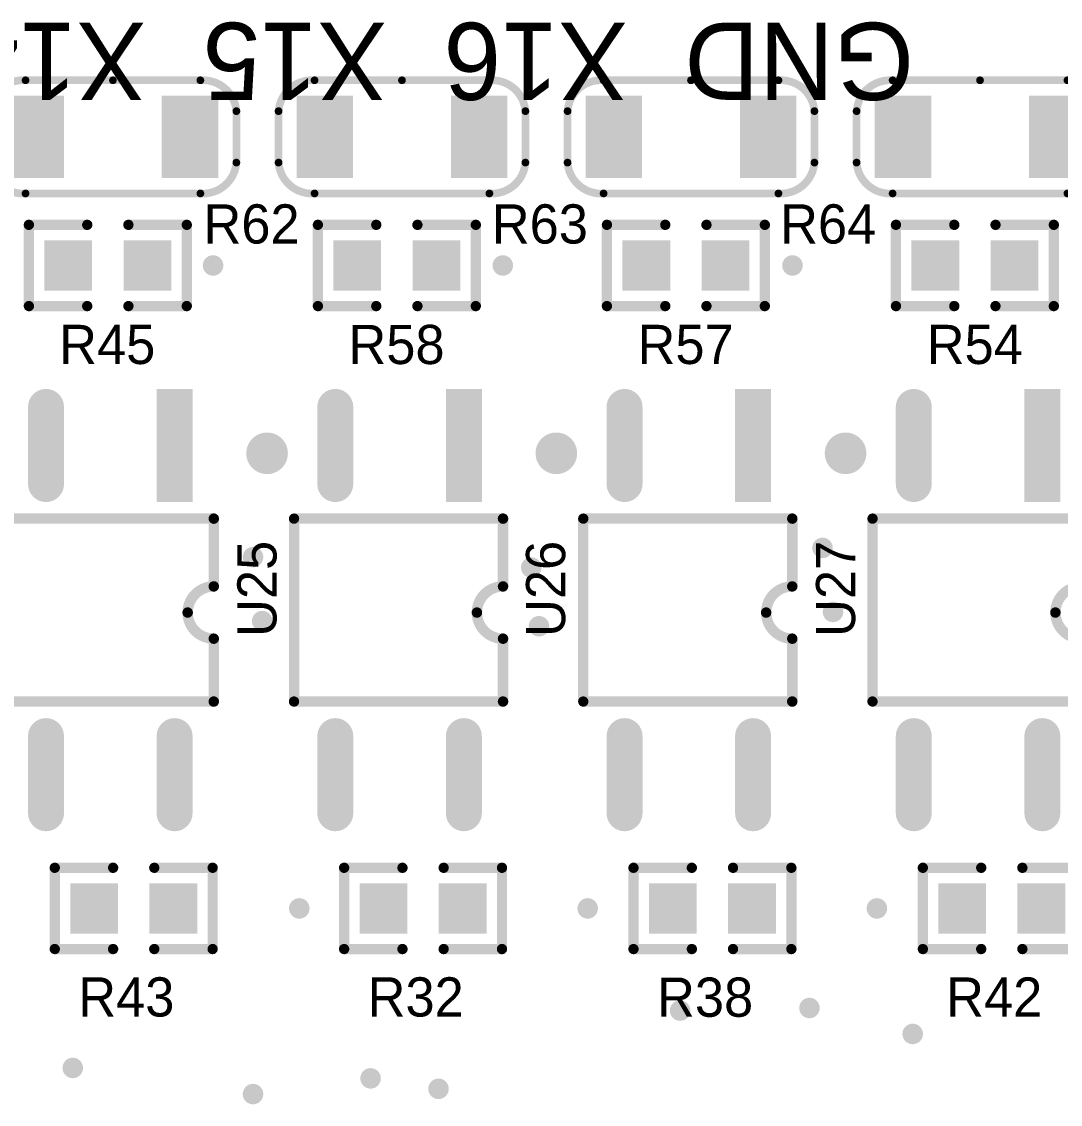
# Model space of a CAD drawing. Header units: millimetres. Extents: x -0.01 to 7.72, y -0.26 to 4.6.
# Drawn here: x 2.777 to 3.572, y 3.058 to 3.887 of the extents above; entities that cross this region are included whole.
import ezdxf

# ---------------------------------------------------------------- set-up
doc = ezdxf.new("R2010")
doc.units = ezdxf.units.MM
doc.header["$MEASUREMENT"] = 0
for name, color, linetype in [('TopOverlay', 2, 'Continuous'), ('TopPaste', 8, 'Continuous'), ('ViaHoleLayer', 16, 'Continuous')]:
    doc.layers.add(name, color=color, linetype=linetype)

# ---------------------------------------------------------------- blocks, each defined once
blk = doc.blocks.new('LC_0603_R_133')
at = {"layer": 'TopPaste'}
for points in [[(-0.04862, 0.01929), (-0.01201, 0.01929), (-0.01201, -0.01929), (-0.04862, -0.01929)], [(0.01201, 0.01929), (0.04862, 0.01929), (0.04862, -0.01929), (0.01201, -0.01929)]]:
    blk.add_hatch(color=8, dxfattribs=at).paths.add_polyline_path(points)
at = {"layer": 'TopOverlay', "const_width": 0.00787}
for points in [[(-0.06043, -0.0311), (-0.06043, 0.0311)], [(-0.06043, 0.0311), (-0.01575, 0.0311)], [(0.01575, 0.0311), (0.06043, 0.0311)], [(0.06043, -0.0311), (0.06043, 0.0311)], [(-0.06043, -0.0311), (-0.01575, -0.0311)], [(0.01575, -0.0311), (0.06043, -0.0311)]]:
    blk.add_lwpolyline(points, dxfattribs=at)
at = {"layer": 'TopOverlay', "const_width": 0.00394}
for points in [[(-0.0624, 0.0311, 1), (-0.05846, 0.0311, 1)], [(-0.0624, 0.0311, 1), (-0.05846, 0.0311, 1)], [(-0.01772, 0.0311, 1), (-0.01378, 0.0311, 1)], [(0.01378, 0.0311, 1), (0.01772, 0.0311, 1)], [(0.05846, 0.0311, 1), (0.0624, 0.0311, 1)], [(0.05846, 0.0311, 1), (0.0624, 0.0311, 1)], [(-0.0624, -0.0311, 1), (-0.05846, -0.0311, 1)], [(-0.0624, -0.0311, 1), (-0.05846, -0.0311, 1)], [(-0.01772, -0.0311, 1), (-0.01378, -0.0311, 1)], [(0.01378, -0.0311, 1), (0.01772, -0.0311, 1)], [(0.05846, -0.0311, 1), (0.0624, -0.0311, 1)], [(0.05846, -0.0311, 1), (0.0624, -0.0311, 1)]]:
    blk.add_lwpolyline(points, format="xyb", close=True, dxfattribs=at)
blk = doc.blocks.new('LC_0603_R_139')
at = {"layer": 'TopPaste'}
for points in [[(-0.04862, 0.01929), (-0.01201, 0.01929), (-0.01201, -0.01929), (-0.04862, -0.01929)], [(0.01201, 0.01929), (0.04862, 0.01929), (0.04862, -0.01929), (0.01201, -0.01929)]]:
    blk.add_hatch(color=8, dxfattribs=at).paths.add_polyline_path(points)
at = {"layer": 'TopOverlay', "const_width": 0.00787}
for points in [[(-0.06043, -0.0311), (-0.06043, 0.0311)], [(-0.06043, 0.0311), (-0.01575, 0.0311)], [(0.01575, 0.0311), (0.06043, 0.0311)], [(0.06043, -0.0311), (0.06043, 0.0311)], [(-0.06043, -0.0311), (-0.01575, -0.0311)], [(0.01575, -0.0311), (0.06043, -0.0311)]]:
    blk.add_lwpolyline(points, dxfattribs=at)
at = {"layer": 'TopOverlay', "const_width": 0.00394}
for points in [[(-0.0624, 0.0311, 1), (-0.05846, 0.0311, 1)], [(-0.0624, 0.0311, 1), (-0.05846, 0.0311, 1)], [(-0.01772, 0.0311, 1), (-0.01378, 0.0311, 1)], [(0.01378, 0.0311, 1), (0.01772, 0.0311, 1)], [(0.05846, 0.0311, 1), (0.0624, 0.0311, 1)], [(0.05846, 0.0311, 1), (0.0624, 0.0311, 1)], [(-0.0624, -0.0311, 1), (-0.05846, -0.0311, 1)], [(-0.0624, -0.0311, 1), (-0.05846, -0.0311, 1)], [(-0.01772, -0.0311, 1), (-0.01378, -0.0311, 1)], [(0.01378, -0.0311, 1), (0.01772, -0.0311, 1)], [(0.05846, -0.0311, 1), (0.0624, -0.0311, 1)], [(0.05846, -0.0311, 1), (0.0624, -0.0311, 1)]]:
    blk.add_lwpolyline(points, format="xyb", close=True, dxfattribs=at)
blk = doc.blocks.new('LC_0603_R_143')
at = {"layer": 'TopPaste'}
for points in [[(-0.04862, 0.01929), (-0.01201, 0.01929), (-0.01201, -0.01929), (-0.04862, -0.01929)], [(0.01201, 0.01929), (0.04862, 0.01929), (0.04862, -0.01929), (0.01201, -0.01929)]]:
    blk.add_hatch(color=8, dxfattribs=at).paths.add_polyline_path(points)
at = {"layer": 'TopOverlay', "const_width": 0.00787}
for points in [[(-0.06043, -0.0311), (-0.06043, 0.0311)], [(-0.06043, 0.0311), (-0.01575, 0.0311)], [(0.01575, 0.0311), (0.06043, 0.0311)], [(0.06043, -0.0311), (0.06043, 0.0311)], [(-0.06043, -0.0311), (-0.01575, -0.0311)], [(0.01575, -0.0311), (0.06043, -0.0311)]]:
    blk.add_lwpolyline(points, dxfattribs=at)
at = {"layer": 'TopOverlay', "const_width": 0.00394}
for points in [[(-0.0624, 0.0311, 1), (-0.05846, 0.0311, 1)], [(-0.0624, 0.0311, 1), (-0.05846, 0.0311, 1)], [(-0.01772, 0.0311, 1), (-0.01378, 0.0311, 1)], [(0.01378, 0.0311, 1), (0.01772, 0.0311, 1)], [(0.05846, 0.0311, 1), (0.0624, 0.0311, 1)], [(0.05846, 0.0311, 1), (0.0624, 0.0311, 1)], [(-0.0624, -0.0311, 1), (-0.05846, -0.0311, 1)], [(-0.0624, -0.0311, 1), (-0.05846, -0.0311, 1)], [(-0.01772, -0.0311, 1), (-0.01378, -0.0311, 1)], [(0.01378, -0.0311, 1), (0.01772, -0.0311, 1)], [(0.05846, -0.0311, 1), (0.0624, -0.0311, 1)], [(0.05846, -0.0311, 1), (0.0624, -0.0311, 1)]]:
    blk.add_lwpolyline(points, format="xyb", close=True, dxfattribs=at)
blk = doc.blocks.new('LC_0603_R_144')
at = {"layer": 'TopPaste'}
for points in [[(-0.04862, 0.01929), (-0.01201, 0.01929), (-0.01201, -0.01929), (-0.04862, -0.01929)], [(0.01201, 0.01929), (0.04862, 0.01929), (0.04862, -0.01929), (0.01201, -0.01929)]]:
    blk.add_hatch(color=8, dxfattribs=at).paths.add_polyline_path(points)
at = {"layer": 'TopOverlay', "const_width": 0.00787}
for points in [[(-0.06043, -0.0311), (-0.06043, 0.0311)], [(-0.06043, 0.0311), (-0.01575, 0.0311)], [(0.01575, 0.0311), (0.06043, 0.0311)], [(0.06043, -0.0311), (0.06043, 0.0311)], [(-0.06043, -0.0311), (-0.01575, -0.0311)], [(0.01575, -0.0311), (0.06043, -0.0311)]]:
    blk.add_lwpolyline(points, dxfattribs=at)
at = {"layer": 'TopOverlay', "const_width": 0.00394}
for points in [[(-0.0624, 0.0311, 1), (-0.05846, 0.0311, 1)], [(-0.0624, 0.0311, 1), (-0.05846, 0.0311, 1)], [(-0.01772, 0.0311, 1), (-0.01378, 0.0311, 1)], [(0.01378, 0.0311, 1), (0.01772, 0.0311, 1)], [(0.05846, 0.0311, 1), (0.0624, 0.0311, 1)], [(0.05846, 0.0311, 1), (0.0624, 0.0311, 1)], [(-0.0624, -0.0311, 1), (-0.05846, -0.0311, 1)], [(-0.0624, -0.0311, 1), (-0.05846, -0.0311, 1)], [(-0.01772, -0.0311, 1), (-0.01378, -0.0311, 1)], [(0.01378, -0.0311, 1), (0.01772, -0.0311, 1)], [(0.05846, -0.0311, 1), (0.0624, -0.0311, 1)], [(0.05846, -0.0311, 1), (0.0624, -0.0311, 1)]]:
    blk.add_lwpolyline(points, format="xyb", close=True, dxfattribs=at)
blk = doc.blocks.new('LC_0603_R_146')
at = {"layer": 'TopPaste'}
for points in [[(-0.04862, 0.01929), (-0.01201, 0.01929), (-0.01201, -0.01929), (-0.04862, -0.01929)], [(0.01201, 0.01929), (0.04862, 0.01929), (0.04862, -0.01929), (0.01201, -0.01929)]]:
    blk.add_hatch(color=8, dxfattribs=at).paths.add_polyline_path(points)
at = {"layer": 'TopOverlay', "const_width": 0.00787}
for points in [[(-0.06043, -0.0311), (-0.06043, 0.0311)], [(-0.06043, 0.0311), (-0.01575, 0.0311)], [(0.01575, 0.0311), (0.06043, 0.0311)], [(0.06043, -0.0311), (0.06043, 0.0311)], [(-0.06043, -0.0311), (-0.01575, -0.0311)], [(0.01575, -0.0311), (0.06043, -0.0311)]]:
    blk.add_lwpolyline(points, dxfattribs=at)
at = {"layer": 'TopOverlay', "const_width": 0.00394}
for points in [[(-0.0624, 0.0311, 1), (-0.05846, 0.0311, 1)], [(-0.0624, 0.0311, 1), (-0.05846, 0.0311, 1)], [(-0.01772, 0.0311, 1), (-0.01378, 0.0311, 1)], [(0.01378, 0.0311, 1), (0.01772, 0.0311, 1)], [(0.05846, 0.0311, 1), (0.0624, 0.0311, 1)], [(0.05846, 0.0311, 1), (0.0624, 0.0311, 1)], [(-0.0624, -0.0311, 1), (-0.05846, -0.0311, 1)], [(-0.0624, -0.0311, 1), (-0.05846, -0.0311, 1)], [(-0.01772, -0.0311, 1), (-0.01378, -0.0311, 1)], [(0.01378, -0.0311, 1), (0.01772, -0.0311, 1)], [(0.05846, -0.0311, 1), (0.0624, -0.0311, 1)], [(0.05846, -0.0311, 1), (0.0624, -0.0311, 1)]]:
    blk.add_lwpolyline(points, format="xyb", close=True, dxfattribs=at)
blk = doc.blocks.new('LC_0603_R_155')
at = {"layer": 'TopPaste'}
for points in [[(-0.04862, 0.01929), (-0.01201, 0.01929), (-0.01201, -0.01929), (-0.04862, -0.01929)], [(0.01201, 0.01929), (0.04862, 0.01929), (0.04862, -0.01929), (0.01201, -0.01929)]]:
    blk.add_hatch(color=8, dxfattribs=at).paths.add_polyline_path(points)
at = {"layer": 'TopOverlay', "const_width": 0.00787}
for points in [[(-0.06043, -0.0311), (-0.06043, 0.0311)], [(-0.06043, 0.0311), (-0.01575, 0.0311)], [(0.01575, 0.0311), (0.06043, 0.0311)], [(0.06043, -0.0311), (0.06043, 0.0311)], [(-0.06043, -0.0311), (-0.01575, -0.0311)], [(0.01575, -0.0311), (0.06043, -0.0311)]]:
    blk.add_lwpolyline(points, dxfattribs=at)
at = {"layer": 'TopOverlay', "const_width": 0.00394}
for points in [[(-0.0624, 0.0311, 1), (-0.05846, 0.0311, 1)], [(-0.0624, 0.0311, 1), (-0.05846, 0.0311, 1)], [(-0.01772, 0.0311, 1), (-0.01378, 0.0311, 1)], [(0.01378, 0.0311, 1), (0.01772, 0.0311, 1)], [(0.05846, 0.0311, 1), (0.0624, 0.0311, 1)], [(0.05846, 0.0311, 1), (0.0624, 0.0311, 1)], [(-0.0624, -0.0311, 1), (-0.05846, -0.0311, 1)], [(-0.0624, -0.0311, 1), (-0.05846, -0.0311, 1)], [(-0.01772, -0.0311, 1), (-0.01378, -0.0311, 1)], [(0.01378, -0.0311, 1), (0.01772, -0.0311, 1)], [(0.05846, -0.0311, 1), (0.0624, -0.0311, 1)], [(0.05846, -0.0311, 1), (0.0624, -0.0311, 1)]]:
    blk.add_lwpolyline(points, format="xyb", close=True, dxfattribs=at)
blk = doc.blocks.new('LC_0603_R_158')
at = {"layer": 'TopPaste'}
for points in [[(-0.04862, 0.01929), (-0.01201, 0.01929), (-0.01201, -0.01929), (-0.04862, -0.01929)], [(0.01201, 0.01929), (0.04862, 0.01929), (0.04862, -0.01929), (0.01201, -0.01929)]]:
    blk.add_hatch(color=8, dxfattribs=at).paths.add_polyline_path(points)
at = {"layer": 'TopOverlay', "const_width": 0.00787}
for points in [[(-0.06043, -0.0311), (-0.06043, 0.0311)], [(-0.06043, 0.0311), (-0.01575, 0.0311)], [(0.01575, 0.0311), (0.06043, 0.0311)], [(0.06043, -0.0311), (0.06043, 0.0311)], [(-0.06043, -0.0311), (-0.01575, -0.0311)], [(0.01575, -0.0311), (0.06043, -0.0311)]]:
    blk.add_lwpolyline(points, dxfattribs=at)
at = {"layer": 'TopOverlay', "const_width": 0.00394}
for points in [[(-0.0624, 0.0311, 1), (-0.05846, 0.0311, 1)], [(-0.0624, 0.0311, 1), (-0.05846, 0.0311, 1)], [(-0.01772, 0.0311, 1), (-0.01378, 0.0311, 1)], [(0.01378, 0.0311, 1), (0.01772, 0.0311, 1)], [(0.05846, 0.0311, 1), (0.0624, 0.0311, 1)], [(0.05846, 0.0311, 1), (0.0624, 0.0311, 1)], [(-0.0624, -0.0311, 1), (-0.05846, -0.0311, 1)], [(-0.0624, -0.0311, 1), (-0.05846, -0.0311, 1)], [(-0.01772, -0.0311, 1), (-0.01378, -0.0311, 1)], [(0.01378, -0.0311, 1), (0.01772, -0.0311, 1)], [(0.05846, -0.0311, 1), (0.0624, -0.0311, 1)], [(0.05846, -0.0311, 1), (0.0624, -0.0311, 1)]]:
    blk.add_lwpolyline(points, format="xyb", close=True, dxfattribs=at)
blk = doc.blocks.new('LC_0603_R_159')
at = {"layer": 'TopPaste'}
for points in [[(-0.04862, 0.01929), (-0.01201, 0.01929), (-0.01201, -0.01929), (-0.04862, -0.01929)], [(0.01201, 0.01929), (0.04862, 0.01929), (0.04862, -0.01929), (0.01201, -0.01929)]]:
    blk.add_hatch(color=8, dxfattribs=at).paths.add_polyline_path(points)
at = {"layer": 'TopOverlay', "const_width": 0.00787}
for points in [[(-0.06043, -0.0311), (-0.06043, 0.0311)], [(-0.06043, 0.0311), (-0.01575, 0.0311)], [(0.01575, 0.0311), (0.06043, 0.0311)], [(0.06043, -0.0311), (0.06043, 0.0311)], [(-0.06043, -0.0311), (-0.01575, -0.0311)], [(0.01575, -0.0311), (0.06043, -0.0311)]]:
    blk.add_lwpolyline(points, dxfattribs=at)
at = {"layer": 'TopOverlay', "const_width": 0.00394}
for points in [[(-0.0624, 0.0311, 1), (-0.05846, 0.0311, 1)], [(-0.0624, 0.0311, 1), (-0.05846, 0.0311, 1)], [(-0.01772, 0.0311, 1), (-0.01378, 0.0311, 1)], [(0.01378, 0.0311, 1), (0.01772, 0.0311, 1)], [(0.05846, 0.0311, 1), (0.0624, 0.0311, 1)], [(0.05846, 0.0311, 1), (0.0624, 0.0311, 1)], [(-0.0624, -0.0311, 1), (-0.05846, -0.0311, 1)], [(-0.0624, -0.0311, 1), (-0.05846, -0.0311, 1)], [(-0.01772, -0.0311, 1), (-0.01378, -0.0311, 1)], [(0.01378, -0.0311, 1), (0.01772, -0.0311, 1)], [(0.05846, -0.0311, 1), (0.0624, -0.0311, 1)], [(0.05846, -0.0311, 1), (0.0624, -0.0311, 1)]]:
    blk.add_lwpolyline(points, format="xyb", close=True, dxfattribs=at)
blk = doc.blocks.new('R1206_163')
at = {"layer": 'TopPaste'}
for points in [[(-0.08071, 0.0315), (-0.0374, 0.0315), (-0.0374, -0.03149), (-0.08071, -0.03149)], [(0.0374, 0.0315), (0.08071, 0.0315), (0.08071, -0.03149), (0.0374, -0.03149)]]:
    blk.add_hatch(color=8, dxfattribs=at).paths.add_polyline_path(points)
at = {"layer": 'TopOverlay', "const_width": 0.00591}
for points in [[(-0.09449, 0.01969, -0.414215), (-0.06693, 0.04331)], [(0.06693, 0.04331, -0.414215), (0.09449, 0.01969)], [(-0.06693, -0.04331, -0.414215), (-0.09449, -0.01968)], [(0.09449, -0.01968, -0.414215), (0.06693, -0.04331)]]:
    blk.add_lwpolyline(points, format="xyb", dxfattribs=at)
for points in [[(-0.06693, 0.04331), (0, 0.04331)], [(-0.06693, 0.04331), (0.06693, 0.04331)], [(-0.09449, -0.01968), (-0.09449, 0.01969)], [(0.09449, -0.01968), (0.09449, 0.01969)], [(-0.06693, -0.04331), (0.06693, -0.04331)]]:
    blk.add_lwpolyline(points, dxfattribs=at)
at = {"layer": 'TopOverlay', "const_width": 0.00295}
for points in [[(-0.06841, 0.04331, 1), (-0.06545, 0.04331, 1)], [(-0.06841, 0.04331, 1), (-0.06545, 0.04331, 1)], [(-0.06841, 0.04331, 1), (-0.06545, 0.04331, 1)], [(-0.00148, 0.04331, 1), (0.00147, 0.04331, 1)], [(0.06545, 0.04331, 1), (0.0684, 0.04331, 1)], [(0.06545, 0.04331, 1), (0.06841, 0.04331, 1)], [(-0.09597, 0.01969, 1), (-0.09301, 0.01969, 1)], [(-0.09596, 0.01969, 1), (-0.09301, 0.01969, 1)], [(0.09301, 0.01969, 1), (0.09596, 0.01969, 1)], [(0.09301, 0.01969, 1), (0.09596, 0.01969, 1)], [(-0.09597, -0.01968, 1), (-0.09301, -0.01968, 1)], [(-0.09596, -0.01968, 1), (-0.09301, -0.01968, 1)], [(0.09301, -0.01968, 1), (0.09596, -0.01968, 1)], [(0.09301, -0.01968, 1), (0.09596, -0.01968, 1)], [(-0.06841, -0.04331, 1), (-0.06545, -0.04331, 1)], [(-0.06841, -0.04331, 1), (-0.06545, -0.04331, 1)], [(0.06545, -0.04331, 1), (0.0684, -0.04331, 1)], [(0.06545, -0.04331, 1), (0.06841, -0.04331, 1)]]:
    blk.add_lwpolyline(points, format="xyb", close=True, dxfattribs=at)
blk = doc.blocks.new('R1206_164')
at = {"layer": 'TopPaste'}
for points in [[(-0.08071, 0.0315), (-0.0374, 0.0315), (-0.0374, -0.03149), (-0.08071, -0.03149)], [(0.0374, 0.0315), (0.08071, 0.0315), (0.08071, -0.03149), (0.0374, -0.03149)]]:
    blk.add_hatch(color=8, dxfattribs=at).paths.add_polyline_path(points)
at = {"layer": 'TopOverlay', "const_width": 0.00591}
for points in [[(-0.09449, 0.01969, -0.414215), (-0.06693, 0.04331)], [(0.06693, 0.04331, -0.414215), (0.09449, 0.01969)], [(-0.06693, -0.04331, -0.414215), (-0.09449, -0.01968)], [(0.09449, -0.01968, -0.414215), (0.06693, -0.04331)]]:
    blk.add_lwpolyline(points, format="xyb", dxfattribs=at)
for points in [[(-0.06693, 0.04331), (0, 0.04331)], [(-0.06693, 0.04331), (0.06693, 0.04331)], [(-0.09449, -0.01968), (-0.09449, 0.01969)], [(0.09449, -0.01968), (0.09449, 0.01969)], [(-0.06693, -0.04331), (0.06693, -0.04331)]]:
    blk.add_lwpolyline(points, dxfattribs=at)
at = {"layer": 'TopOverlay', "const_width": 0.00295}
for points in [[(-0.06841, 0.04331, 1), (-0.06545, 0.04331, 1)], [(-0.06841, 0.04331, 1), (-0.06545, 0.04331, 1)], [(-0.06841, 0.04331, 1), (-0.06545, 0.04331, 1)], [(-0.00148, 0.04331, 1), (0.00147, 0.04331, 1)], [(0.06545, 0.04331, 1), (0.0684, 0.04331, 1)], [(0.06545, 0.04331, 1), (0.06841, 0.04331, 1)], [(-0.09597, 0.01969, 1), (-0.09301, 0.01969, 1)], [(-0.09596, 0.01969, 1), (-0.09301, 0.01969, 1)], [(0.09301, 0.01969, 1), (0.09596, 0.01969, 1)], [(0.09301, 0.01969, 1), (0.09596, 0.01969, 1)], [(-0.09597, -0.01968, 1), (-0.09301, -0.01968, 1)], [(-0.09596, -0.01968, 1), (-0.09301, -0.01968, 1)], [(0.09301, -0.01968, 1), (0.09596, -0.01968, 1)], [(0.09301, -0.01968, 1), (0.09596, -0.01968, 1)], [(-0.06841, -0.04331, 1), (-0.06545, -0.04331, 1)], [(-0.06841, -0.04331, 1), (-0.06545, -0.04331, 1)], [(0.06545, -0.04331, 1), (0.0684, -0.04331, 1)], [(0.06545, -0.04331, 1), (0.06841, -0.04331, 1)]]:
    blk.add_lwpolyline(points, format="xyb", close=True, dxfattribs=at)
blk = doc.blocks.new('R1206_165')
at = {"layer": 'TopPaste'}
for points in [[(-0.08071, 0.0315), (-0.0374, 0.0315), (-0.0374, -0.03149), (-0.08071, -0.03149)], [(0.0374, 0.0315), (0.08071, 0.0315), (0.08071, -0.03149), (0.0374, -0.03149)]]:
    blk.add_hatch(color=8, dxfattribs=at).paths.add_polyline_path(points)
at = {"layer": 'TopOverlay', "const_width": 0.00591}
for points in [[(-0.09449, 0.01969, -0.414215), (-0.06693, 0.04331)], [(0.06693, 0.04331, -0.414215), (0.09449, 0.01969)], [(-0.06693, -0.04331, -0.414215), (-0.09449, -0.01968)], [(0.09449, -0.01968, -0.414215), (0.06693, -0.04331)]]:
    blk.add_lwpolyline(points, format="xyb", dxfattribs=at)
for points in [[(-0.06693, 0.04331), (0, 0.04331)], [(-0.06693, 0.04331), (0.06693, 0.04331)], [(-0.09449, -0.01968), (-0.09449, 0.01969)], [(0.09449, -0.01968), (0.09449, 0.01969)], [(-0.06693, -0.04331), (0.06693, -0.04331)]]:
    blk.add_lwpolyline(points, dxfattribs=at)
at = {"layer": 'TopOverlay', "const_width": 0.00295}
for points in [[(-0.06841, 0.04331, 1), (-0.06545, 0.04331, 1)], [(-0.06841, 0.04331, 1), (-0.06545, 0.04331, 1)], [(-0.06841, 0.04331, 1), (-0.06545, 0.04331, 1)], [(-0.00148, 0.04331, 1), (0.00147, 0.04331, 1)], [(0.06545, 0.04331, 1), (0.0684, 0.04331, 1)], [(0.06545, 0.04331, 1), (0.06841, 0.04331, 1)], [(-0.09597, 0.01969, 1), (-0.09301, 0.01969, 1)], [(-0.09596, 0.01969, 1), (-0.09301, 0.01969, 1)], [(0.09301, 0.01969, 1), (0.09596, 0.01969, 1)], [(0.09301, 0.01969, 1), (0.09596, 0.01969, 1)], [(-0.09597, -0.01968, 1), (-0.09301, -0.01968, 1)], [(-0.09596, -0.01968, 1), (-0.09301, -0.01968, 1)], [(0.09301, -0.01968, 1), (0.09596, -0.01968, 1)], [(0.09301, -0.01968, 1), (0.09596, -0.01968, 1)], [(-0.06841, -0.04331, 1), (-0.06545, -0.04331, 1)], [(-0.06841, -0.04331, 1), (-0.06545, -0.04331, 1)], [(0.06545, -0.04331, 1), (0.0684, -0.04331, 1)], [(0.06545, -0.04331, 1), (0.06841, -0.04331, 1)]]:
    blk.add_lwpolyline(points, format="xyb", close=True, dxfattribs=at)
blk = doc.blocks.new('R1206_170')
at = {"layer": 'TopPaste'}
for points in [[(-0.08071, 0.0315), (-0.0374, 0.0315), (-0.0374, -0.03149), (-0.08071, -0.03149)], [(0.0374, 0.0315), (0.08071, 0.0315), (0.08071, -0.03149), (0.0374, -0.03149)]]:
    blk.add_hatch(color=8, dxfattribs=at).paths.add_polyline_path(points)
at = {"layer": 'TopOverlay', "const_width": 0.00591}
for points in [[(-0.09449, 0.01969, -0.414215), (-0.06693, 0.04331)], [(0.06693, 0.04331, -0.414215), (0.09449, 0.01969)], [(-0.06693, -0.04331, -0.414215), (-0.09449, -0.01968)], [(0.09449, -0.01968, -0.414215), (0.06693, -0.04331)]]:
    blk.add_lwpolyline(points, format="xyb", dxfattribs=at)
for points in [[(-0.06693, 0.04331), (0, 0.04331)], [(-0.06693, 0.04331), (0.06693, 0.04331)], [(-0.09449, -0.01968), (-0.09449, 0.01969)], [(0.09449, -0.01968), (0.09449, 0.01969)], [(-0.06693, -0.04331), (0.06693, -0.04331)]]:
    blk.add_lwpolyline(points, dxfattribs=at)
at = {"layer": 'TopOverlay', "const_width": 0.00295}
for points in [[(-0.06841, 0.04331, 1), (-0.06545, 0.04331, 1)], [(-0.06841, 0.04331, 1), (-0.06545, 0.04331, 1)], [(-0.06841, 0.04331, 1), (-0.06545, 0.04331, 1)], [(-0.00148, 0.04331, 1), (0.00147, 0.04331, 1)], [(0.06545, 0.04331, 1), (0.0684, 0.04331, 1)], [(0.06545, 0.04331, 1), (0.06841, 0.04331, 1)], [(-0.09597, 0.01969, 1), (-0.09301, 0.01969, 1)], [(-0.09596, 0.01969, 1), (-0.09301, 0.01969, 1)], [(0.09301, 0.01969, 1), (0.09596, 0.01969, 1)], [(0.09301, 0.01969, 1), (0.09596, 0.01969, 1)], [(-0.09597, -0.01968, 1), (-0.09301, -0.01968, 1)], [(-0.09596, -0.01968, 1), (-0.09301, -0.01968, 1)], [(0.09301, -0.01968, 1), (0.09596, -0.01968, 1)], [(0.09301, -0.01968, 1), (0.09596, -0.01968, 1)], [(-0.06841, -0.04331, 1), (-0.06545, -0.04331, 1)], [(-0.06841, -0.04331, 1), (-0.06545, -0.04331, 1)], [(0.06545, -0.04331, 1), (0.0684, -0.04331, 1)], [(0.06545, -0.04331, 1), (0.06841, -0.04331, 1)]]:
    blk.add_lwpolyline(points, format="xyb", close=True, dxfattribs=at)
blk = doc.blocks.new('SOP4_M_278')
at = {"layer": 'TopPaste'}
blk.add_hatch(color=8, dxfattribs=at).paths.add_polyline_path([(-0.16929, 0.03543), (-0.16929, 0.06299), (-0.08268, 0.06299), (-0.08268, 0.03543)])
h = blk.add_hatch(color=8, dxfattribs=at)
edge = h.paths.add_edge_path()
edge.add_arc((0.15551, 0.04921), 0.01378, 270, 450)
edge.add_line((0.15551, 0.06299), (0.09646, 0.06299))
edge.add_arc((0.09646, 0.04921), 0.01378, 90, 270)
edge.add_line((0.09646, 0.03543), (0.15551, 0.03543))
h = blk.add_hatch(color=8, dxfattribs=at)
edge = h.paths.add_edge_path()
edge.add_arc((-0.09646, -0.04921), 0.01378, 270, 450)
edge.add_line((-0.09646, -0.03543), (-0.15551, -0.03543))
edge.add_arc((-0.15551, -0.04921), 0.01378, 90, 270)
edge.add_line((-0.15551, -0.06299), (-0.09646, -0.06299))
h = blk.add_hatch(color=8, dxfattribs=at)
edge = h.paths.add_edge_path()
edge.add_arc((0.15551, -0.04921), 0.01378, 270, 450)
edge.add_line((0.15551, -0.03543), (0.09646, -0.03543))
edge.add_arc((0.09646, -0.04921), 0.01378, 90, 270)
edge.add_line((0.09646, -0.06299), (0.15551, -0.06299))
at = {"layer": 'TopOverlay'}
for points, const_width in [([(-0.11392, 0.12, 1), (-0.12608, 0.12, 1)], 0.01969), ([(-0.131, 0.12, 1), (-0.12116, 0.12, 1)], 0.00984), ([(-0.11884, 0.12, 1), (-0.109, 0.12, 1)], 0.00984), ([(-0.072, 0.07921, 1), (-0.068, 0.07921, 1)], 0.004), ([(-0.07197, 0.07921, 1), (-0.06803, 0.07921, 1)], 0.00394), ([(-0.02011, 0.07921, 1), (-0.01611, 0.07921, 1)], 0.004), ([(-0.02011, 0.07921, 1), (-0.01611, 0.07921, 1)], 0.004), ([(0.01989, 0.07921, 1), (0.02389, 0.07921, 1)], 0.004), ([(0.01989, 0.07921, 1), (0.02389, 0.07921, 1)], 0.004), ([(0.068, 0.07921, 1), (0.072, 0.07921, 1)], 0.004), ([(0.06803, 0.07921, 1), (0.07197, 0.07921, 1)], 0.00394), ([(-0.00011, 0.05921, 1), (0.00389, 0.05921, 1)], 0.004), ([(-0.00011, 0.05921, 1), (0.00389, 0.05921, 1)], 0.004), ([(-0.07197, -0.08079, 1), (-0.06803, -0.08079, 1)], 0.00394), ([(-0.07197, -0.08079, 1), (-0.06803, -0.08079, 1)], 0.00394), ([(0.06803, -0.08079, 1), (0.07197, -0.08079, 1)], 0.00394), ([(0.06803, -0.08079, 1), (0.07197, -0.08079, 1)], 0.00394)]:
    blk.add_lwpolyline(points, format="xyb", close=True, dxfattribs=dict(at, const_width=const_width))
for points, const_width in [([(-0.01811, 0.07921), (-0.07, 0.07921)], 0.008), ([(-0.07, -0.08079), (-0.07, 0.07921)], 0.00787), ([(0.07, 0.07921), (0.02189, 0.07921)], 0.008), ([(0.07, -0.08079), (0.07, 0.07921)], 0.00787), ([(0.07, -0.08079), (-0.07, -0.08079)], 0.00787)]:
    blk.add_lwpolyline(points, dxfattribs=dict(at, const_width=const_width))
at = {"layer": 'TopOverlay', "const_width": 0.008}
for points in [[(0.00189, 0.05921, -0.414214), (-0.01811, 0.07921)], [(0.02189, 0.07921, -0.414214), (0.00189, 0.05921)]]:
    blk.add_lwpolyline(points, format="xyb", dxfattribs=at)
blk = doc.blocks.new('SOP4_M_281')
at = {"layer": 'TopPaste'}
blk.add_hatch(color=8, dxfattribs=at).paths.add_polyline_path([(-0.16929, 0.03543), (-0.16929, 0.06299), (-0.08268, 0.06299), (-0.08268, 0.03543)])
h = blk.add_hatch(color=8, dxfattribs=at)
edge = h.paths.add_edge_path()
edge.add_arc((0.15551, 0.04921), 0.01378, 270, 450)
edge.add_line((0.15551, 0.06299), (0.09646, 0.06299))
edge.add_arc((0.09646, 0.04921), 0.01378, 90, 270)
edge.add_line((0.09646, 0.03543), (0.15551, 0.03543))
h = blk.add_hatch(color=8, dxfattribs=at)
edge = h.paths.add_edge_path()
edge.add_arc((-0.09646, -0.04921), 0.01378, 270, 450)
edge.add_line((-0.09646, -0.03543), (-0.15551, -0.03543))
edge.add_arc((-0.15551, -0.04921), 0.01378, 90, 270)
edge.add_line((-0.15551, -0.06299), (-0.09646, -0.06299))
h = blk.add_hatch(color=8, dxfattribs=at)
edge = h.paths.add_edge_path()
edge.add_arc((0.15551, -0.04921), 0.01378, 270, 450)
edge.add_line((0.15551, -0.03543), (0.09646, -0.03543))
edge.add_arc((0.09646, -0.04921), 0.01378, 90, 270)
edge.add_line((0.09646, -0.06299), (0.15551, -0.06299))
at = {"layer": 'TopOverlay'}
for points, const_width in [([(-0.11392, 0.12, 1), (-0.12608, 0.12, 1)], 0.01969), ([(-0.131, 0.12, 1), (-0.12116, 0.12, 1)], 0.00984), ([(-0.11884, 0.12, 1), (-0.109, 0.12, 1)], 0.00984), ([(-0.072, 0.07921, 1), (-0.068, 0.07921, 1)], 0.004), ([(-0.07197, 0.07921, 1), (-0.06803, 0.07921, 1)], 0.00394), ([(-0.02011, 0.07921, 1), (-0.01611, 0.07921, 1)], 0.004), ([(-0.02011, 0.07921, 1), (-0.01611, 0.07921, 1)], 0.004), ([(0.01989, 0.07921, 1), (0.02389, 0.07921, 1)], 0.004), ([(0.01989, 0.07921, 1), (0.02389, 0.07921, 1)], 0.004), ([(0.068, 0.07921, 1), (0.072, 0.07921, 1)], 0.004), ([(0.06803, 0.07921, 1), (0.07197, 0.07921, 1)], 0.00394), ([(-0.00011, 0.05921, 1), (0.00389, 0.05921, 1)], 0.004), ([(-0.00011, 0.05921, 1), (0.00389, 0.05921, 1)], 0.004), ([(-0.07197, -0.08079, 1), (-0.06803, -0.08079, 1)], 0.00394), ([(-0.07197, -0.08079, 1), (-0.06803, -0.08079, 1)], 0.00394), ([(0.06803, -0.08079, 1), (0.07197, -0.08079, 1)], 0.00394), ([(0.06803, -0.08079, 1), (0.07197, -0.08079, 1)], 0.00394)]:
    blk.add_lwpolyline(points, format="xyb", close=True, dxfattribs=dict(at, const_width=const_width))
for points, const_width in [([(-0.01811, 0.07921), (-0.07, 0.07921)], 0.008), ([(-0.07, -0.08079), (-0.07, 0.07921)], 0.00787), ([(0.07, 0.07921), (0.02189, 0.07921)], 0.008), ([(0.07, -0.08079), (0.07, 0.07921)], 0.00787), ([(0.07, -0.08079), (-0.07, -0.08079)], 0.00787)]:
    blk.add_lwpolyline(points, dxfattribs=dict(at, const_width=const_width))
at = {"layer": 'TopOverlay', "const_width": 0.008}
for points in [[(0.00189, 0.05921, -0.414214), (-0.01811, 0.07921)], [(0.02189, 0.07921, -0.414214), (0.00189, 0.05921)]]:
    blk.add_lwpolyline(points, format="xyb", dxfattribs=at)
blk = doc.blocks.new('SOP4_M_282')
at = {"layer": 'TopPaste'}
blk.add_hatch(color=8, dxfattribs=at).paths.add_polyline_path([(-0.16929, 0.03543), (-0.16929, 0.06299), (-0.08268, 0.06299), (-0.08268, 0.03543)])
h = blk.add_hatch(color=8, dxfattribs=at)
edge = h.paths.add_edge_path()
edge.add_arc((0.15551, 0.04921), 0.01378, 270, 450)
edge.add_line((0.15551, 0.06299), (0.09646, 0.06299))
edge.add_arc((0.09646, 0.04921), 0.01378, 90, 270)
edge.add_line((0.09646, 0.03543), (0.15551, 0.03543))
h = blk.add_hatch(color=8, dxfattribs=at)
edge = h.paths.add_edge_path()
edge.add_arc((-0.09646, -0.04921), 0.01378, 270, 450)
edge.add_line((-0.09646, -0.03543), (-0.15551, -0.03543))
edge.add_arc((-0.15551, -0.04921), 0.01378, 90, 270)
edge.add_line((-0.15551, -0.06299), (-0.09646, -0.06299))
h = blk.add_hatch(color=8, dxfattribs=at)
edge = h.paths.add_edge_path()
edge.add_arc((0.15551, -0.04921), 0.01378, 270, 450)
edge.add_line((0.15551, -0.03543), (0.09646, -0.03543))
edge.add_arc((0.09646, -0.04921), 0.01378, 90, 270)
edge.add_line((0.09646, -0.06299), (0.15551, -0.06299))
at = {"layer": 'TopOverlay'}
for points, const_width in [([(-0.11392, 0.12, 1), (-0.12608, 0.12, 1)], 0.01969), ([(-0.131, 0.12, 1), (-0.12116, 0.12, 1)], 0.00984), ([(-0.11884, 0.12, 1), (-0.109, 0.12, 1)], 0.00984), ([(-0.072, 0.07921, 1), (-0.068, 0.07921, 1)], 0.004), ([(-0.07197, 0.07921, 1), (-0.06803, 0.07921, 1)], 0.00394), ([(-0.02011, 0.07921, 1), (-0.01611, 0.07921, 1)], 0.004), ([(-0.02011, 0.07921, 1), (-0.01611, 0.07921, 1)], 0.004), ([(0.01989, 0.07921, 1), (0.02389, 0.07921, 1)], 0.004), ([(0.01989, 0.07921, 1), (0.02389, 0.07921, 1)], 0.004), ([(0.068, 0.07921, 1), (0.072, 0.07921, 1)], 0.004), ([(0.06803, 0.07921, 1), (0.07197, 0.07921, 1)], 0.00394), ([(-0.00011, 0.05921, 1), (0.00389, 0.05921, 1)], 0.004), ([(-0.00011, 0.05921, 1), (0.00389, 0.05921, 1)], 0.004), ([(-0.07197, -0.08079, 1), (-0.06803, -0.08079, 1)], 0.00394), ([(-0.07197, -0.08079, 1), (-0.06803, -0.08079, 1)], 0.00394), ([(0.06803, -0.08079, 1), (0.07197, -0.08079, 1)], 0.00394), ([(0.06803, -0.08079, 1), (0.07197, -0.08079, 1)], 0.00394)]:
    blk.add_lwpolyline(points, format="xyb", close=True, dxfattribs=dict(at, const_width=const_width))
for points, const_width in [([(-0.01811, 0.07921), (-0.07, 0.07921)], 0.008), ([(-0.07, -0.08079), (-0.07, 0.07921)], 0.00787), ([(0.07, 0.07921), (0.02189, 0.07921)], 0.008), ([(0.07, -0.08079), (0.07, 0.07921)], 0.00787), ([(0.07, -0.08079), (-0.07, -0.08079)], 0.00787)]:
    blk.add_lwpolyline(points, dxfattribs=dict(at, const_width=const_width))
at = {"layer": 'TopOverlay', "const_width": 0.008}
for points in [[(0.00189, 0.05921, -0.414214), (-0.01811, 0.07921)], [(0.02189, 0.07921, -0.414214), (0.00189, 0.05921)]]:
    blk.add_lwpolyline(points, format="xyb", dxfattribs=at)
blk = doc.blocks.new('SOP4_M_283')
at = {"layer": 'TopPaste'}
blk.add_hatch(color=8, dxfattribs=at).paths.add_polyline_path([(-0.16929, 0.03543), (-0.16929, 0.06299), (-0.08268, 0.06299), (-0.08268, 0.03543)])
h = blk.add_hatch(color=8, dxfattribs=at)
edge = h.paths.add_edge_path()
edge.add_arc((0.15551, 0.04921), 0.01378, 270, 450)
edge.add_line((0.15551, 0.06299), (0.09646, 0.06299))
edge.add_arc((0.09646, 0.04921), 0.01378, 90, 270)
edge.add_line((0.09646, 0.03543), (0.15551, 0.03543))
h = blk.add_hatch(color=8, dxfattribs=at)
edge = h.paths.add_edge_path()
edge.add_arc((-0.09646, -0.04921), 0.01378, 270, 450)
edge.add_line((-0.09646, -0.03543), (-0.15551, -0.03543))
edge.add_arc((-0.15551, -0.04921), 0.01378, 90, 270)
edge.add_line((-0.15551, -0.06299), (-0.09646, -0.06299))
h = blk.add_hatch(color=8, dxfattribs=at)
edge = h.paths.add_edge_path()
edge.add_arc((0.15551, -0.04921), 0.01378, 270, 450)
edge.add_line((0.15551, -0.03543), (0.09646, -0.03543))
edge.add_arc((0.09646, -0.04921), 0.01378, 90, 270)
edge.add_line((0.09646, -0.06299), (0.15551, -0.06299))
at = {"layer": 'TopOverlay'}
for points, const_width in [([(-0.11392, 0.12, 1), (-0.12608, 0.12, 1)], 0.01969), ([(-0.131, 0.12, 1), (-0.12116, 0.12, 1)], 0.00984), ([(-0.11884, 0.12, 1), (-0.109, 0.12, 1)], 0.00984), ([(-0.072, 0.07921, 1), (-0.068, 0.07921, 1)], 0.004), ([(-0.07197, 0.07921, 1), (-0.06803, 0.07921, 1)], 0.00394), ([(-0.02011, 0.07921, 1), (-0.01611, 0.07921, 1)], 0.004), ([(-0.02011, 0.07921, 1), (-0.01611, 0.07921, 1)], 0.004), ([(0.01989, 0.07921, 1), (0.02389, 0.07921, 1)], 0.004), ([(0.01989, 0.07921, 1), (0.02389, 0.07921, 1)], 0.004), ([(0.068, 0.07921, 1), (0.072, 0.07921, 1)], 0.004), ([(0.06803, 0.07921, 1), (0.07197, 0.07921, 1)], 0.00394), ([(-0.00011, 0.05921, 1), (0.00389, 0.05921, 1)], 0.004), ([(-0.00011, 0.05921, 1), (0.00389, 0.05921, 1)], 0.004), ([(-0.07197, -0.08079, 1), (-0.06803, -0.08079, 1)], 0.00394), ([(-0.07197, -0.08079, 1), (-0.06803, -0.08079, 1)], 0.00394), ([(0.06803, -0.08079, 1), (0.07197, -0.08079, 1)], 0.00394), ([(0.06803, -0.08079, 1), (0.07197, -0.08079, 1)], 0.00394)]:
    blk.add_lwpolyline(points, format="xyb", close=True, dxfattribs=dict(at, const_width=const_width))
for points, const_width in [([(-0.01811, 0.07921), (-0.07, 0.07921)], 0.008), ([(-0.07, -0.08079), (-0.07, 0.07921)], 0.00787), ([(0.07, 0.07921), (0.02189, 0.07921)], 0.008), ([(0.07, -0.08079), (0.07, 0.07921)], 0.00787), ([(0.07, -0.08079), (-0.07, -0.08079)], 0.00787)]:
    blk.add_lwpolyline(points, dxfattribs=dict(at, const_width=const_width))
at = {"layer": 'TopOverlay', "const_width": 0.008}
for points in [[(0.00189, 0.05921, -0.414214), (-0.01811, 0.07921)], [(0.02189, 0.07921, -0.414214), (0.00189, 0.05921)]]:
    blk.add_lwpolyline(points, format="xyb", dxfattribs=at)

msp = doc.modelspace()

# ---------------------------------------------------------------- hatches: boundary and pattern name
at = {"layer": 'ViaHoleLayer'}
h = msp.add_hatch(color=16, dxfattribs=at)
edge = h.paths.add_edge_path()
edge.add_arc((2.92344, 3.70035), 0.00787, 0, 360)
h = msp.add_hatch(color=16, dxfattribs=at)
edge = h.paths.add_edge_path()
edge.add_arc((3.14523, 3.70035), 0.00787, 0, 360)
h = msp.add_hatch(color=16, dxfattribs=at)
edge = h.paths.add_edge_path()
edge.add_arc((3.36701, 3.70035), 0.00787, 0, 360)
h = msp.add_hatch(color=16, dxfattribs=at)
edge = h.paths.add_edge_path()
edge.add_arc((3.39002, 3.48413), 0.00787, 0, 360)
h = msp.add_hatch(color=16, dxfattribs=at)
edge = h.paths.add_edge_path()
edge.add_arc((2.95402, 3.47713), 0.00787, 0, 360)
h = msp.add_hatch(color=16, dxfattribs=at)
edge = h.paths.add_edge_path()
edge.add_arc((3.16702, 3.46913), 0.00787, 0, 360)
h = msp.add_hatch(color=16, dxfattribs=at)
edge = h.paths.add_edge_path()
edge.add_arc((3.39802, 3.43513), 0.00787, 0, 360)
h = msp.add_hatch(color=16, dxfattribs=at)
edge = h.paths.add_edge_path()
edge.add_arc((2.96102, 3.42813), 0.00787, 0, 360)
h = msp.add_hatch(color=16, dxfattribs=at)
edge = h.paths.add_edge_path()
edge.add_arc((3.17293, 3.42418), 0.00787, 0, 360)
h = msp.add_hatch(color=16, dxfattribs=at)
edge = h.paths.add_edge_path()
edge.add_arc((2.98944, 3.20822), 0.00787, 0, 360)
h = msp.add_hatch(color=16, dxfattribs=at)
edge = h.paths.add_edge_path()
edge.add_arc((3.21022, 3.20822), 0.00787, 0, 360)
h = msp.add_hatch(color=16, dxfattribs=at)
edge = h.paths.add_edge_path()
edge.add_arc((3.43162, 3.20822), 0.00787, 0, 360)
h = msp.add_hatch(color=16, dxfattribs=at)
edge = h.paths.add_edge_path()
edge.add_arc((3.281, 3.13), 0.00787, 0, 360)
h = msp.add_hatch(color=16, dxfattribs=at)
edge = h.paths.add_edge_path()
edge.add_arc((3.38, 3.132), 0.00787, 0, 360)
h = msp.add_hatch(color=16, dxfattribs=at)
edge = h.paths.add_edge_path()
edge.add_arc((3.45902, 3.11213), 0.00787, 0, 360)
h = msp.add_hatch(color=16, dxfattribs=at)
edge = h.paths.add_edge_path()
edge.add_arc((2.81602, 3.08613), 0.00787, 0, 360)
h = msp.add_hatch(color=16, dxfattribs=at)
edge = h.paths.add_edge_path()
edge.add_arc((3.04402, 3.07813), 0.00787, 0, 360)
h = msp.add_hatch(color=16, dxfattribs=at)
edge = h.paths.add_edge_path()
edge.add_arc((3.09602, 3.07013), 0.00787, 0, 360)
h = msp.add_hatch(color=16, dxfattribs=at)
edge = h.paths.add_edge_path()
edge.add_arc((2.95402, 3.06613), 0.00787, 0, 360)

# ---------------------------------------------------------------- block references
for name, p, rotation in [('R1206_163', (2.8468, 3.79877), 360), ('R1206_164', (3.06806, 3.79877), 360), ('R1206_165', (3.28932, 3.79877), 360), ('R1206_170', (3.51058, 3.79877), 360), ('LC_0603_R_146', (2.84287, 3.70035), 360), ('LC_0603_R_159', (3.06413, 3.70035), 360), ('LC_0603_R_158', (3.28539, 3.70035), 360), ('LC_0603_R_155', (3.50665, 3.70035), 360), ('SOP4_M_278', (2.84477, 3.43657), 270), ('SOP4_M_281', (3.06621, 3.43657), 270), ('SOP4_M_282', (3.28764, 3.43657), 270), ('SOP4_M_283', (3.50908, 3.43657), 270), ('LC_0603_R_144', (2.86268, 3.20822), 360), ('LC_0603_R_133', (3.0842, 3.20822), 360), ('LC_0603_R_139', (3.30573, 3.20822), 360), ('LC_0603_R_143', (3.52725, 3.20822), 360)]:
    msp.add_blockref(name, p, dxfattribs=dict(rotation=rotation))

# ---------------------------------------------------------------- texts
at = {"layer": 'TopOverlay'}
for s, height, rotation, p in [('GND  X16  X15  X14  X13  X12  X11  X10  X09', 0.0590551, 180, (3.46002, 3.88613)), ('U25', 0.03, 90, (2.972, 3.416)), ('U26', 0.03, 90, (3.193, 3.416)), ('U27', 0.03, 90, (3.415, 3.416))]:
    msp.add_text(s, height=height, rotation=rotation, dxfattribs=at).set_placement(p)
for s, p in [('R62', (2.91609, 3.71713)), ('R63', (3.13682, 3.71713)), ('R64', (3.35756, 3.71713)), ('R45', (2.80561, 3.62491)), ('R58', (3.02707, 3.62487)), ('R57', (3.24839, 3.62491)), ('R54', (3.46977, 3.62491)), ('R43', (2.82023, 3.12547)), ('R32', (3.04176, 3.12547)), ('R38', (3.26333, 3.12528)), ('R42', (3.48463, 3.12541))]:
    msp.add_text(s, height=0.03, dxfattribs=at).set_placement(p)

doc.saveas('drawing.dxf')
